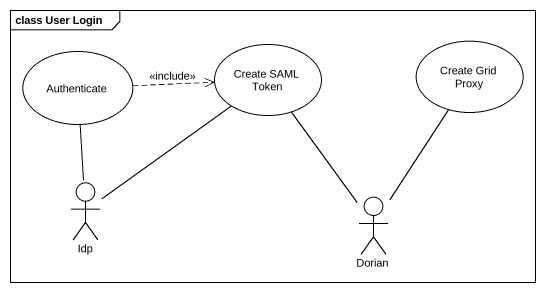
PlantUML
@startuml
mainframe class User Login
usecase Authenticate
usecase "Create SAML Token" as Create_SAML_Token
usecase "Create Grid Proxy" as Create_Grid_Proxy
actor Idp
actor Dorian
Authenticate .right.> Create_SAML_Token : <<include>>
Authenticate -- Idp
Idp -up- Create_SAML_Token
Dorian -up- Create_SAML_Token
Dorian -up- Create_Grid_Proxy
@enduml
